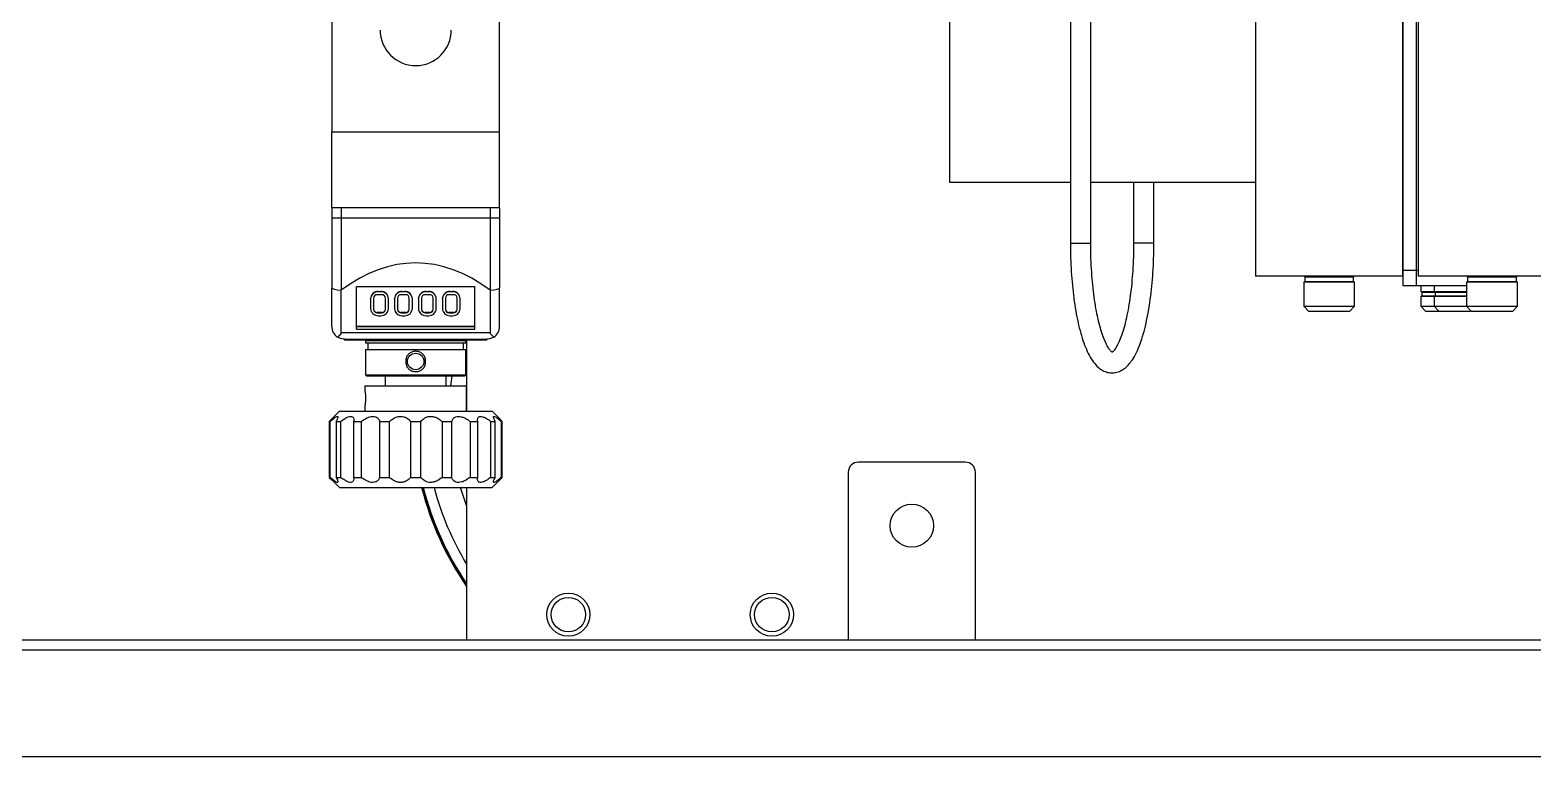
# Model space of a CAD drawing. Header units: millimetres. Extents: x 10 to 584, y 10 to 410.
# Drawn here: x 171.12 to 190.81, y 62.53 to 72.06 of the extents above; entities that cross this region are included whole.
import ezdxf

# ---------------------------------------------------------------- set-up
doc = ezdxf.new("R2010")
doc.units = ezdxf.units.MM

msp = doc.modelspace()

# ---------------------------------------------------------------- linework, layer by layer
at = {"color": 7, "linetype": 'Continuous', "lineweight": 25}
for p, q in [((187.16936, 79.69687), (187.16936, 68.83021)), ((189.1027, 68.83021), (189.1027, 79.69687)), ((189.30252, 79.69687), (189.30252, 68.83021)), ((175.06849, 78.72665), (175.06849, 70.72665)), ((177.26849, 70.72665), (177.26849, 78.72665)), ((183.16182, 77.13687), (183.16182, 70.06354)), ((184.74534, 77.13687), (184.74534, 69.26354)), ((185.00822, 77.13687), (185.00822, 70.06354)), ((189.10315, 77.13687), (189.10315, 68.91021)), ((189.27751, 77.13687), (189.27751, 68.91021)), ((175.06849, 70.72665), (177.26849, 70.72665)), ((175.06849, 69.72665), (175.06849, 70.72665)), ((177.26849, 69.72665), (177.26849, 70.72665)), ((183.16182, 70.06354), (184.75113, 70.06354)), ((185.00822, 70.06354), (187.16936, 70.06354)), ((185.012, 69.26354), (185.012, 70.06354)), ((185.5732, 70.06354), (185.5732, 69.26354)), ((185.83986, 69.26354), (185.83986, 70.06354)), ((177.26849, 69.72665), (175.06849, 69.72665)), ((175.06849, 69.72665), (175.06849, 69.59332)), ((175.19155, 69.72665), (175.19155, 69.59332)), ((177.14544, 69.72665), (177.14544, 69.59332)), ((177.26849, 69.72665), (177.26849, 69.59332)), ((175.06849, 69.59332), (175.06849, 68.67808)), ((175.19155, 69.59332), (175.06849, 69.59332)), ((177.14544, 69.59332), (175.19155, 69.59332)), ((175.19155, 69.59332), (175.19155, 68.64972)), ((177.14544, 69.59332), (177.14544, 68.64972)), ((177.26849, 69.59332), (177.14544, 69.59332)), ((177.26849, 69.59332), (177.26849, 68.67808)), ((189.1027, 68.83021), (187.16936, 68.83021)), ((187.8027, 68.75687), (187.8027, 68.43687)), ((187.8027, 68.75687), (188.46936, 68.75687)), ((187.81602, 68.82287), (187.81602, 68.76421)), ((188.45603, 68.76421), (188.45603, 68.82287)), ((188.46936, 68.43687), (188.46936, 68.75687)), ((189.10315, 68.91021), (189.10315, 68.7102)), ((189.10315, 68.91021), (189.27751, 68.91021)), ((189.27751, 68.91021), (189.27751, 68.7102)), ((189.27751, 68.91021), (189.30252, 68.91021)), ((189.34519, 68.83021), (189.30252, 68.83021)), ((191.23585, 68.83021), (189.34519, 68.83021)), ((189.93585, 68.75687), (189.93585, 68.43687)), ((189.93585, 68.75687), (190.5903, 68.75687)), ((189.94919, 68.82287), (189.94919, 68.76421)), ((190.58918, 68.76421), (190.58918, 68.82287)), ((190.5903, 68.75687), (190.60252, 68.75687)), ((190.60252, 68.43687), (190.60252, 68.75687)), ((175.06849, 68.17332), (175.06849, 68.67808)), ((175.19155, 68.64972), (175.19372, 68.64966)), ((175.19372, 68.09438), (175.19372, 68.64966)), ((175.39516, 68.6987), (176.94183, 68.6987)), ((175.39516, 68.13489), (175.39516, 68.6987)), ((175.57785, 68.53304), (175.57785, 68.53813)), ((175.57785, 68.53304), (175.57785, 68.40774)), ((175.61785, 68.54557), (175.61785, 68.39521)), ((175.72451, 68.58942), (175.66451, 68.58942)), ((175.67784, 68.6321), (175.71118, 68.6321)), ((175.67784, 68.627), (175.67784, 68.6321)), ((175.71118, 68.627), (175.67784, 68.627)), ((175.71118, 68.627), (175.71118, 68.6321)), ((175.77117, 68.39521), (175.77117, 68.54557)), ((175.81118, 68.53304), (175.81118, 68.53813)), ((175.81118, 68.40774), (175.81118, 68.53304)), ((175.89118, 68.53304), (175.89118, 68.53813)), ((175.89118, 68.53304), (175.89118, 68.40774)), ((175.93118, 68.54557), (175.93118, 68.39521)), ((176.03785, 68.58942), (175.97784, 68.58942)), ((175.99118, 68.6321), (176.02451, 68.6321)), ((175.99118, 68.627), (175.99118, 68.6321)), ((176.02451, 68.627), (175.99118, 68.627)), ((176.02451, 68.627), (176.02451, 68.6321)), ((176.08451, 68.39521), (176.08451, 68.54557)), ((176.12451, 68.53304), (176.12451, 68.53813)), ((176.12451, 68.40774), (176.12451, 68.53304)), ((176.20451, 68.53304), (176.20451, 68.53813)), ((176.20451, 68.53304), (176.20451, 68.40774)), ((176.24451, 68.54557), (176.24451, 68.39521)), ((176.35117, 68.58942), (176.29118, 68.58942)), ((176.30451, 68.6321), (176.33785, 68.6321)), ((176.30451, 68.627), (176.30451, 68.6321)), ((176.33785, 68.627), (176.30451, 68.627)), ((176.33785, 68.627), (176.33785, 68.6321)), ((176.39784, 68.39521), (176.39784, 68.54557)), ((176.43785, 68.53304), (176.43785, 68.53813)), ((176.43785, 68.40774), (176.43785, 68.53304)), ((176.51785, 68.53304), (176.51785, 68.53813)), ((176.51785, 68.53304), (176.51785, 68.40774)), ((176.55784, 68.54557), (176.55784, 68.39521)), ((176.66451, 68.58942), (176.60451, 68.58942)), ((176.61785, 68.6321), (176.65118, 68.6321)), ((176.61785, 68.627), (176.61785, 68.6321)), ((176.65118, 68.627), (176.61785, 68.627)), ((176.65118, 68.627), (176.65118, 68.6321)), ((176.71118, 68.39521), (176.71118, 68.54557)), ((176.75118, 68.53304), (176.75118, 68.53813)), ((176.75118, 68.40774), (176.75118, 68.53304)), ((176.94183, 68.13489), (176.94183, 68.6987)), ((177.14326, 68.64966), (177.14544, 68.64972)), ((177.14326, 68.64966), (177.14326, 68.09438)), ((177.26849, 68.17332), (177.26849, 68.67808)), ((189.10315, 68.7102), (189.27751, 68.7102)), ((189.27751, 68.7102), (189.93585, 68.7102)), ((189.33648, 68.7102), (189.33648, 68.63021)), ((189.33648, 68.63021), (189.51084, 68.63021)), ((189.33648, 68.57021), (189.33648, 68.43687)), ((189.33648, 68.57021), (189.51084, 68.57021)), ((189.34982, 68.62421), (189.34982, 68.57621)), ((189.51084, 68.7102), (189.51084, 68.63021)), ((189.51084, 68.63021), (189.93585, 68.63021)), ((189.51084, 68.57021), (189.51084, 68.43687)), ((189.51084, 68.57021), (189.93585, 68.57021)), ((189.52417, 68.62421), (189.52417, 68.57621)), ((175.72451, 68.35646), (175.66451, 68.35646)), ((175.66451, 68.35136), (175.66451, 68.35646)), ((175.66451, 68.35136), (175.72451, 68.35136)), ((175.72451, 68.35136), (175.72451, 68.35646)), ((176.03785, 68.35646), (175.97784, 68.35646)), ((175.97784, 68.35136), (175.97784, 68.35646)), ((175.97784, 68.35136), (176.03785, 68.35136)), ((176.03785, 68.35136), (176.03785, 68.35646)), ((176.35117, 68.35646), (176.29118, 68.35646)), ((176.29118, 68.35136), (176.29118, 68.35646)), ((176.29118, 68.35136), (176.35117, 68.35136)), ((176.35117, 68.35136), (176.35117, 68.35646)), ((176.66451, 68.35646), (176.60451, 68.35646)), ((176.60451, 68.35136), (176.60451, 68.35646)), ((176.60451, 68.35136), (176.66451, 68.35136)), ((176.66451, 68.35136), (176.66451, 68.35646)), ((187.8027, 68.43687), (187.86936, 68.37021)), ((187.8027, 68.43687), (188.10263, 68.43687)), ((188.10931, 68.37021), (187.86936, 68.37021)), ((188.10263, 68.43687), (188.46936, 68.43687)), ((188.40269, 68.37021), (188.10931, 68.37021)), ((188.40269, 68.37021), (188.46936, 68.43687)), ((189.33648, 68.43687), (189.40315, 68.37021)), ((189.33648, 68.43687), (189.51084, 68.43687)), ((189.40382, 68.37021), (189.40315, 68.37021)), ((189.57818, 68.37021), (189.40382, 68.37021)), ((189.51084, 68.43687), (189.57751, 68.37021)), ((189.51084, 68.43687), (189.93585, 68.43687)), ((189.57818, 68.37021), (189.57751, 68.37021)), ((189.9775, 68.37021), (189.57818, 68.37021)), ((189.93585, 68.43687), (190.00252, 68.37021)), ((189.93585, 68.43687), (190.60252, 68.43687)), ((189.9775, 68.37021), (189.99001, 68.38271)), ((190.53585, 68.37021), (190.00252, 68.37021)), ((190.53585, 68.37021), (190.60252, 68.43687)), ((175.39516, 68.17422), (176.94183, 68.17422)), ((175.39516, 68.17345), (176.94183, 68.17345)), ((175.39516, 68.13489), (176.94183, 68.13489)), ((175.67784, 68.31377), (175.71118, 68.31377)), ((175.99118, 68.31377), (176.02451, 68.31377)), ((176.30451, 68.31377), (176.33785, 68.31377)), ((176.61785, 68.31377), (176.65118, 68.31377)), ((175.19372, 68.09438), (177.14326, 68.09438)), ((175.23516, 68.00665), (175.23516, 67.99332)), ((175.23516, 68.00665), (177.10183, 68.00665)), ((177.10183, 67.99332), (175.23516, 67.99332)), ((175.51182, 67.98999), (175.51182, 67.95665)), ((175.51182, 67.98999), (176.82516, 67.98999)), ((175.51182, 67.95665), (176.82516, 67.95665)), ((175.54182, 67.95665), (175.54182, 67.86999)), ((175.56849, 67.99332), (175.56849, 67.98999)), ((176.76849, 67.98999), (176.76849, 67.99332)), ((176.79516, 67.86999), (176.79516, 67.95665)), ((176.82516, 67.95665), (176.82516, 67.98999)), ((176.83516, 67.99332), (176.83516, 67.05998)), ((177.10183, 67.99332), (177.10183, 68.00665)), ((175.51182, 67.86999), (175.51182, 67.53998)), ((175.51182, 67.86999), (176.82516, 67.86999)), ((176.82516, 67.53998), (176.82516, 67.86999)), ((175.51182, 67.53998), (175.52516, 67.52665)), ((175.51182, 67.53998), (176.82516, 67.53998)), ((176.81182, 67.52665), (176.82516, 67.53998)), ((175.50182, 67.39332), (175.50182, 67.33528)), ((175.50182, 67.39332), (176.83516, 67.39332)), ((175.52516, 67.52665), (176.81182, 67.52665)), ((175.7685, 67.52665), (175.7685, 67.39332)), ((176.56849, 67.39332), (176.56849, 67.52665)), ((176.83516, 67.05998), (176.83516, 67.39332)), ((175.16849, 67.05998), (175.06675, 66.95824)), ((175.16849, 67.05998), (177.16849, 67.05998)), ((175.50182, 67.11684), (175.50182, 67.05998)), ((177.26929, 66.9592), (177.16849, 67.05998)), ((177.30124, 66.92665), (177.26921, 66.95912)), ((175.03574, 66.92665), (175.04834, 66.92665)), ((175.03574, 66.92665), (175.03574, 66.19332)), ((175.04834, 66.19332), (175.04834, 66.92665)), ((175.12538, 66.92665), (175.18626, 66.92665)), ((175.12538, 66.92665), (175.12538, 66.19332)), ((175.18626, 66.19332), (175.18626, 66.92665)), ((175.35588, 66.92665), (175.45683, 66.92665)), ((175.35588, 66.92665), (175.35588, 66.19332)), ((175.45683, 66.19332), (175.45683, 66.92665)), ((175.69614, 66.92665), (175.82351, 66.92665)), ((175.69614, 66.92665), (175.69614, 66.19332)), ((175.82351, 66.19332), (175.82351, 66.92665)), ((176.10019, 66.92665), (176.23679, 66.92665)), ((176.10019, 66.92665), (176.10019, 66.19332)), ((176.23679, 66.19332), (176.23679, 66.92665)), ((176.51347, 66.92665), (176.64085, 66.92665)), ((176.51347, 66.92665), (176.51347, 66.19332)), ((176.64085, 66.19332), (176.64085, 66.92665)), ((176.88015, 66.92665), (176.9811, 66.92665)), ((176.88015, 66.92665), (176.88015, 66.19332)), ((176.9811, 66.19332), (176.9811, 66.92665)), ((177.15072, 66.92665), (177.21161, 66.92665)), ((177.15072, 66.92665), (177.15072, 66.19332)), ((177.21161, 66.19332), (177.21161, 66.92665)), ((177.28864, 66.92665), (177.30124, 66.92665)), ((177.28864, 66.92665), (177.28864, 66.19332)), ((177.30124, 66.19332), (177.30124, 66.92665)), ((183.36849, 66.39332), (181.96849, 66.39332)), ((175.03574, 66.19332), (175.06778, 66.16085)), ((175.03574, 66.19332), (175.04834, 66.19332)), ((175.0677, 66.16078), (175.16849, 66.05998)), ((175.12538, 66.19332), (175.18626, 66.19332)), ((175.35588, 66.19332), (175.45683, 66.19332)), ((175.69614, 66.19332), (175.82351, 66.19332)), ((176.10019, 66.19332), (176.23679, 66.19332)), ((176.51347, 66.19332), (176.64085, 66.19332)), ((176.88015, 66.19332), (176.9811, 66.19332)), ((177.15072, 66.19332), (177.21161, 66.19332)), ((177.16849, 66.05998), (177.27023, 66.16172)), ((177.28864, 66.19332), (177.30124, 66.19332)), ((181.83516, 66.25999), (181.83516, 64.05999)), ((183.50182, 64.05999), (183.50182, 66.25999)), ((175.16849, 66.05998), (177.16849, 66.05998)), ((176.83516, 66.05998), (176.83516, 64.05999)), ((228.50183, 64.05999), (168.50182, 64.05999)), ((228.50183, 63.92665), (168.50182, 63.92665)), ((228.50183, 62.52665), (168.50182, 62.52665))]:
    msp.add_line(p, q, dxfattribs=at)
at = {"color": 59, "linetype": 'Continuous', "lineweight": 25}
for p, q in [((184.74534, 69.26354), (185.012, 69.26354)), ((185.83986, 69.26354), (185.5732, 69.26354)), ((187.81602, 68.82287), (188.45603, 68.82287)), ((187.81602, 68.76421), (188.45603, 68.76421)), ((189.94919, 68.82287), (190.57746, 68.82287)), ((189.94919, 68.76421), (190.57746, 68.76421)), ((190.57746, 68.82287), (190.58918, 68.82287)), ((190.57746, 68.76421), (190.58918, 68.76421)), ((189.34982, 68.62421), (189.52417, 68.62421)), ((189.34982, 68.57621), (189.52417, 68.57621)), ((189.52417, 68.62421), (189.93585, 68.62421)), ((189.52417, 68.57621), (189.93585, 68.57621)), ((176.62911, 67.39332), (176.64421, 67.52665)), ((176.83516, 65.82416), (176.75699, 66.05998))]:
    msp.add_line(p, q, dxfattribs=at)
at = {"color": 7, "linetype": 'Continuous', "lineweight": 25}
for centre, radius in [((176.16849, 67.71332), 0.10807), ((182.66849, 65.55998), 0.28333), ((178.16849, 64.39332), 0.28333), ((178.16849, 64.39332), 0.22667), ((180.83516, 64.39332), 0.28333), ((180.83516, 64.39332), 0.22667)]:
    msp.add_circle(centre, radius, dxfattribs=at)
for centre, radius, start, end in [((176.16849, 72.05998), 0.46667, 180, 0), ((187.8087, 68.82287), 0.00733, 0, 90), ((187.8087, 68.76421), 0.00733, 270, 0), ((188.46336, 68.82287), 0.00733, 90, 180), ((188.46336, 68.76421), 0.00733, 180, 270), ((189.94185, 68.82287), 0.00733, 0, 90), ((189.94185, 68.76421), 0.00733, 270, 0), ((190.59652, 68.82287), 0.00733, 90, 180), ((190.59652, 68.76421), 0.00733, 180, 270), ((175.67492, 68.53503), 0.09712, 88.273611, 178.168555), ((175.67491, 68.52994), 0.09711, 88.271275, 178.170891), ((175.66315, 68.54411), 0.04533, 88.275814, 178.163838), ((175.7141, 68.53501), 0.09713, 1.840737, 91.721641), ((175.7141, 68.52992), 0.09713, 1.838401, 91.723978), ((175.72589, 68.54413), 0.04531, 1.816444, 91.743903), ((175.98826, 68.53502), 0.09713, 88.275721, 178.161901), ((175.98825, 68.52992), 0.09712, 88.273384, 178.164237), ((175.97648, 68.54411), 0.04533, 88.275814, 178.163838), ((176.02743, 68.53502), 0.09713, 1.838099, 91.724279), ((176.02744, 68.52992), 0.09712, 1.835763, 91.726616), ((176.03921, 68.54411), 0.04533, 1.836162, 91.724186), ((176.30159, 68.53501), 0.09713, 88.278359, 178.159263), ((176.30159, 68.52992), 0.09713, 88.276022, 178.161599), ((176.28981, 68.54412), 0.04532, 88.270162, 178.16949), ((176.34077, 68.53501), 0.09713, 1.840737, 91.721641), ((176.34077, 68.52992), 0.09713, 1.838401, 91.723978), ((176.35255, 68.54412), 0.04532, 1.826349, 91.733998), ((176.61492, 68.53502), 0.09713, 88.275721, 178.161901), ((176.61492, 68.52992), 0.09712, 88.273384, 178.164237), ((176.60315, 68.54411), 0.04533, 88.275814, 178.163838), ((176.6541, 68.53502), 0.09713, 1.838099, 91.724279), ((176.6541, 68.52992), 0.09712, 1.835763, 91.726616), ((176.66588, 68.54411), 0.04533, 1.836162, 91.724186), ((189.34382, 68.62421), 0.006, 0, 90), ((189.34382, 68.57621), 0.006, 270, 0), ((189.51817, 68.62421), 0.006, 0, 90), ((189.51817, 68.57621), 0.006, 270, 0), ((175.67492, 68.41085), 0.09712, 181.831445, 271.726389), ((175.66315, 68.40176), 0.04532, 181.834055, 271.726292), ((175.66315, 68.39667), 0.04533, 181.839062, 271.721285), ((175.7141, 68.41086), 0.09713, 268.278359, 358.159263), ((175.72589, 68.40175), 0.04531, 268.253993, 358.185659), ((175.72588, 68.39665), 0.04531, 268.258997, 358.180655), ((175.98826, 68.41086), 0.09713, 181.838099, 271.724279), ((175.97648, 68.40176), 0.04532, 181.834055, 271.726292), ((175.97648, 68.39667), 0.04533, 181.839062, 271.721285), ((176.02743, 68.41086), 0.09713, 268.275721, 358.161901), ((176.03921, 68.40176), 0.04532, 268.273708, 358.165945), ((176.03921, 68.39667), 0.04533, 268.278715, 358.160938), ((176.30159, 68.41086), 0.09713, 181.840737, 271.721641), ((176.28981, 68.40176), 0.04532, 181.828403, 271.731945), ((176.28981, 68.39666), 0.04532, 181.833409, 271.726939), ((176.34077, 68.41086), 0.09713, 268.278359, 358.159263), ((176.35255, 68.40176), 0.04532, 268.263894, 358.175758), ((176.35254, 68.39666), 0.04532, 268.268901, 358.170752), ((176.61492, 68.41086), 0.09713, 181.838099, 271.724279), ((176.60315, 68.40176), 0.04532, 181.834055, 271.726292), ((176.60315, 68.39667), 0.04533, 181.839062, 271.721285), ((176.6541, 68.41086), 0.09713, 268.275721, 358.161901), ((176.66588, 68.40176), 0.04532, 268.273708, 358.165945), ((176.66587, 68.39667), 0.04533, 268.278715, 358.160938), ((175.23516, 68.17332), 0.16667, 180, 237.059836), ((177.10183, 68.17332), 0.16667, 302.940164, 0), ((181.96849, 66.25998), 0.13333, 90, 180), ((183.36849, 66.25998), 0.13333, 0, 90), ((180.16849, 67.05998), 4.04767, 194.303346, 214.561409)]:
    msp.add_arc(centre, radius, start, end, dxfattribs=at)
at = {"color": 59, "linetype": 'Continuous', "lineweight": 25}
for radius, start, end in [(4.03191, 194.360475, 214.234816), (4.02744, 194.376727, 214.141422), (3.89003, 194.896117, 211.030725)]:
    msp.add_arc((180.16849, 67.05998), radius, start, end, dxfattribs=at)
at = {"color": 7, "linetype": 'Continuous', "lineweight": 25}
for centre, major_axis, ratio, start_param, end_param in [((176.16849, 58.74821), (0, 10.25725), 0.36397023, 6.01902481, 6.54734581), ((175.23516, 68.67808), (0.16667, 0), 0.17632698, 3.14159265, 4.44762421), ((177.10183, 68.67808), (0.16667, 0), 0.17632698, 4.97715375, 6.28318531)]:
    msp.add_ellipse(centre, major_axis=major_axis, ratio=ratio, start_param=start_param, end_param=end_param, dxfattribs=at)
for points, knots in [([(184.74534, 69.26354), (184.7455, 69.23102), (184.74596, 69.13665), (184.75104, 68.98108), (184.76244, 68.79985), (184.77942, 68.62428), (184.80176, 68.45647), (184.82931, 68.29832), (184.86193, 68.15152), (184.89962, 68.01745), (184.94258, 67.89713), (184.99164, 67.79118), (185.0457, 67.70488), (185.10411, 67.63965), (185.1657, 67.59468), (185.23168, 67.56797), (185.30233, 67.56028), (185.37208, 67.57337), (185.4359, 67.60487), (185.49333, 67.65182), (185.54752, 67.71653), (185.59945, 67.80252), (185.64791, 67.9101), (185.69125, 68.03546), (185.72891, 68.17436), (185.76109, 68.32517), (185.78793, 68.48653), (185.8094, 68.65681), (185.82538, 68.83419), (185.83573, 69.0166), (185.83954, 69.16068), (185.8398, 69.24306), (185.83986, 69.26354)], [0, 0, 0, 0, 0.01897285, 0.05505601, 0.09117475, 0.1273427, 0.16359658, 0.19998267, 0.2365671, 0.27345079, 0.31079171, 0.34883828, 0.38793317, 0.42194758, 0.45115808, 0.47762922, 0.50312477, 0.52997299, 0.55664566, 0.58514883, 0.61753507, 0.65447497, 0.69356484, 0.73191739, 0.76946065, 0.80645227, 0.84309011, 0.87950086, 0.91576382, 0.95193354, 0.98805076, 1, 1, 1, 1]), ([(185.29665, 67.83013), (185.29702, 67.82997), (185.29808, 67.82952), (185.2834, 67.83923), (185.25888, 67.86777), (185.22821, 67.91663), (185.19554, 67.98497), (185.16237, 68.07306), (185.13028, 68.17998), (185.10051, 68.30409), (185.07405, 68.44329), (185.05163, 68.59527), (185.03377, 68.75755), (185.021, 68.9276), (185.01334, 69.09724), (185.01243, 69.20995), (185.012, 69.26354)], [0, 0, 0, 0, 0.03522206, 0.09945244, 0.16719388, 0.23555154, 0.30644619, 0.37993403, 0.45547269, 0.53249207, 0.6105368, 0.68927831, 0.76849163, 0.84801841, 0.92774621, 1, 1, 1, 1]), ([(185.5732, 69.26354), (185.57304, 69.23245), (185.5726, 69.14217), (185.56773, 68.99344), (185.55686, 68.82071), (185.54076, 68.65447), (185.51983, 68.4973), (185.49449, 68.35164), (185.46528, 68.21985), (185.43302, 68.10421), (185.39875, 68.00683), (185.36408, 67.92966), (185.33102, 67.87411), (185.30398, 67.84112), (185.28752, 67.82964), (185.28817, 67.83001), (185.28841, 67.83014)], [0, 0, 0, 0, 0.04193497, 0.12178934, 0.20161198, 0.28129683, 0.3607635, 0.43989851, 0.51855058, 0.59649647, 0.67341573, 0.74885341, 0.82221851, 0.89296221, 0.96128184, 1, 1, 1, 1]), ([(175.14453, 68.03345), (175.14853, 68.0364), (175.15933, 68.04436), (175.17646, 68.05999), (175.19178, 68.07775), (175.19333, 68.091), (175.19372, 68.09438)], [0, 0, 0, 0, 0.19982293, 0.53947869, 0.88230895, 1, 1, 1, 1]), ([(175.23516, 68.00665), (175.23499, 68.00665), (175.21191, 68.00664), (175.18048, 68.01254), (175.15189, 68.02916), (175.14453, 68.03345)], [0, 0, 0, 0, 0.005377472, 0.743807897, 1, 1, 1, 1]), ([(177.19245, 68.03345), (177.18509, 68.02916), (177.15652, 68.01254), (177.12491, 68.00664), (177.10199, 68.00665), (177.10183, 68.00665)], [0, 0, 0, 0, 0.25620428, 0.99466979, 1, 1, 1, 1]), ([(177.14326, 68.09438), (177.14383, 68.09025), (177.14529, 68.07954), (177.1625, 68.05649), (177.17979, 68.04319), (177.19245, 68.03345)], [0, 0, 0, 0, 0.14416738, 0.37364399, 1, 1, 1, 1]), ([(176.05433, 67.7822), (176.05155, 67.77601), (176.04202, 67.75481), (176.03568, 67.71413), (176.04157, 67.67297), (176.05144, 67.65091), (176.05433, 67.64444)], [0, 0, 0, 0, 0.14297225, 0.49030623, 0.8505047, 1, 1, 1, 1]), ([(176.28265, 67.7822), (176.27361, 67.79431), (176.25553, 67.81854), (176.2151, 67.84083), (176.17048, 67.84919), (176.12579, 67.84223), (176.08613, 67.82127), (176.06416, 67.798), (176.05532, 67.78379), (176.05433, 67.7822)], [0, 0, 0, 0, 0.16496453, 0.32992846, 0.49393144, 0.65499413, 0.81581103, 0.97932881, 1, 1, 1, 1]), ([(176.28265, 67.64444), (176.28543, 67.65062), (176.29496, 67.67183), (176.3013, 67.71251), (176.29542, 67.75367), (176.28555, 67.77573), (176.28265, 67.7822)], [0, 0, 0, 0, 0.14297019, 0.49032665, 0.85051125, 1, 1, 1, 1]), ([(176.05433, 67.64444), (176.06337, 67.63232), (176.08146, 67.6081), (176.12189, 67.58581), (176.1665, 67.57745), (176.2112, 67.58441), (176.25085, 67.60537), (176.27284, 67.62863), (176.28166, 67.64285), (176.28265, 67.64444)], [0, 0, 0, 0, 0.16496466, 0.32995384, 0.4939284, 0.65499123, 0.81580826, 0.97935646, 1, 1, 1, 1]), ([(175.50205, 67.33528), (175.50199, 67.33567), (175.50174, 67.33721), (175.50336, 67.32735), (175.50627, 67.30669), (175.5094, 67.2761), (175.51119, 67.24007), (175.51085, 67.20261), (175.50862, 67.16814), (175.50537, 67.13967), (175.50276, 67.12219), (175.50149, 67.11475), (175.50185, 67.11678), (175.50186, 67.11684)], [0, 0, 0, 0, 0.0349433, 0.14078858, 0.2471203, 0.35471913, 0.46241917, 0.56885564, 0.67464731, 0.78139827, 0.88922761, 0.99657877, 1, 1, 1, 1]), ([(175.06687, 66.95812), (175.05977, 66.95104), (175.05022, 66.94152), (175.03869, 66.92968), (175.03574, 66.92665)], [0, 0, 0, 0, 0.74430162, 1, 1, 1, 1]), ([(175.04834, 66.92665), (175.06467, 66.94103), (175.09293, 66.96593), (175.12477, 66.98815), (175.14362, 66.99539), (175.15139, 66.98974), (175.14893, 66.97072), (175.13765, 66.94701), (175.12718, 66.92965), (175.12538, 66.92665)], [0, 0, 0, 0, 0.21009534, 0.36369165, 0.49369208, 0.62386463, 0.75291102, 0.95737088, 1, 1, 1, 1]), ([(175.18626, 66.92665), (175.20543, 66.94103), (175.23861, 66.96593), (175.28388, 66.98815), (175.31733, 66.99539), (175.34071, 66.98974), (175.35661, 66.97072), (175.35893, 66.94701), (175.35633, 66.92965), (175.35588, 66.92665)], [0, 0, 0, 0, 0.21009105, 0.36368568, 0.49368575, 0.62385814, 0.75290672, 0.95736629, 1, 1, 1, 1]), ([(175.45683, 66.92665), (175.47626, 66.94103), (175.50989, 66.96593), (175.56246, 66.98815), (175.606, 66.99539), (175.64184, 66.98974), (175.67395, 66.97072), (175.68952, 66.94701), (175.69517, 66.92965), (175.69614, 66.92665)], [0, 0, 0, 0, 0.21008738, 0.3636834, 0.49368529, 0.62385741, 0.75290488, 0.95736534, 1, 1, 1, 1]), ([(175.82351, 66.92665), (175.84058, 66.94103), (175.87011, 66.96593), (175.92289, 66.98815), (175.97064, 66.99539), (176.01409, 66.98974), (176.05807, 66.97072), (176.08483, 66.94701), (176.09793, 66.92965), (176.10019, 66.92665)], [0, 0, 0, 0, 0.21010513, 0.36369315, 0.49367445, 0.62386978, 0.75290791, 0.95736995, 1, 1, 1, 1]), ([(176.23679, 66.92665), (176.24918, 66.94103), (176.27062, 66.96593), (176.31649, 66.98815), (176.362, 66.99539), (176.40719, 66.98974), (176.45711, 66.97072), (176.49143, 66.94701), (176.51022, 66.92965), (176.51347, 66.92665)], [0, 0, 0, 0, 0.2101007, 0.3636803, 0.49368856, 0.62385286, 0.75291029, 0.95737273, 1, 1, 1, 1]), ([(176.64085, 66.92665), (176.64689, 66.94103), (176.65735, 66.96593), (176.69011, 66.98815), (176.72723, 66.99539), (176.76805, 66.98974), (176.81717, 66.97072), (176.8544, 66.947), (176.87636, 66.92965), (176.88015, 66.92665)], [0, 0, 0, 0, 0.21009031, 0.3636865, 0.4936706, 0.6238561, 0.75290183, 0.9573568, 1, 1, 1, 1]), ([(176.9811, 66.92665), (176.97998, 66.94103), (176.97805, 66.96593), (176.99327, 66.98815), (177.01699, 66.99539), (177.04794, 66.98974), (177.08962, 66.97072), (177.12475, 66.94701), (177.1469, 66.92965), (177.15072, 66.92665)], [0, 0, 0, 0, 0.21009132, 0.36369045, 0.49368063, 0.62385548, 0.75291071, 0.95736632, 1, 1, 1, 1]), ([(177.21161, 66.92665), (177.20348, 66.94103), (177.18941, 66.96593), (177.18504, 66.98815), (177.19217, 66.99539), (177.20906, 66.98974), (177.23767, 66.97072), (177.26595, 66.94701), (177.2853, 66.92965), (177.28864, 66.92665)], [0, 0, 0, 0, 0.210099639, 0.363690123, 0.493689185, 0.623867261, 0.752909827, 0.957373126, 1, 1, 1, 1]), ([(175.12538, 66.19332), (175.1335, 66.17894), (175.14757, 66.15404), (175.15194, 66.13182), (175.14482, 66.12458), (175.12793, 66.13023), (175.09931, 66.14925), (175.07103, 66.17295), (175.05168, 66.19032), (175.04834, 66.19332)], [0, 0, 0, 0, 0.21009795, 0.363683, 0.4936776, 0.62385475, 0.75290457, 0.95736642, 1, 1, 1, 1]), ([(175.35588, 66.19332), (175.357, 66.17894), (175.35893, 66.15403), (175.34371, 66.13182), (175.31999, 66.12458), (175.28904, 66.13023), (175.24736, 66.14925), (175.21223, 66.17296), (175.19008, 66.19032), (175.18626, 66.19332)], [0, 0, 0, 0, 0.21009667, 0.36369066, 0.49368017, 0.62385435, 0.75290497, 0.95735953, 1, 1, 1, 1]), ([(175.69614, 66.19332), (175.6901, 66.17894), (175.67964, 66.15404), (175.64688, 66.13182), (175.60976, 66.12458), (175.56893, 66.13023), (175.51981, 66.14925), (175.48257, 66.17295), (175.46062, 66.19032), (175.45683, 66.19332)], [0, 0, 0, 0, 0.21009569, 0.36368676, 0.49368802, 0.62387287, 0.752914, 0.95736796, 1, 1, 1, 1]), ([(176.10019, 66.19332), (176.08781, 66.17894), (176.06637, 66.15403), (176.02049, 66.13182), (175.97498, 66.12458), (175.92979, 66.13023), (175.87987, 66.14924), (175.84556, 66.17296), (175.82676, 66.19032), (175.82351, 66.19332)], [0, 0, 0, 0, 0.21009237, 0.36368478, 0.49369205, 0.62385536, 0.75290785, 0.9573506, 1, 1, 1, 1]), ([(176.51347, 66.19332), (176.49641, 66.17894), (176.46688, 66.15404), (176.41409, 66.13182), (176.36634, 66.12458), (176.3229, 66.13023), (176.27891, 66.14925), (176.25215, 66.17296), (176.23905, 66.19032), (176.23679, 66.19332)], [0, 0, 0, 0, 0.21009265, 0.36367515, 0.49367824, 0.62385061, 0.75290278, 0.95736326, 1, 1, 1, 1]), ([(176.88015, 66.19332), (176.86073, 66.17894), (176.8271, 66.15404), (176.77452, 66.13182), (176.73098, 66.12458), (176.69515, 66.13023), (176.66304, 66.14925), (176.64745, 66.17296), (176.64182, 66.19032), (176.64085, 66.19332)], [0, 0, 0, 0, 0.21010936, 0.36369844, 0.49367741, 0.6238655, 0.75290683, 0.95736384, 1, 1, 1, 1]), ([(177.15072, 66.19332), (177.13155, 66.17894), (177.09837, 66.15404), (177.0531, 66.13182), (177.01965, 66.12458), (176.99627, 66.13023), (176.98036, 66.14925), (176.97807, 66.17296), (176.98065, 66.19032), (176.9811, 66.19332)], [0, 0, 0, 0, 0.2100971, 0.36368712, 0.49368696, 0.62385912, 0.75290352, 0.95736126, 1, 1, 1, 1]), ([(177.28864, 66.19332), (177.27231, 66.17894), (177.24405, 66.15404), (177.21222, 66.13182), (177.19338, 66.12458), (177.18559, 66.13023), (177.18806, 66.14925), (177.19934, 66.17296), (177.20981, 66.19032), (177.21161, 66.19332)], [0, 0, 0, 0, 0.21010231, 0.36368204, 0.49368282, 0.62385973, 0.75290335, 0.95736375, 1, 1, 1, 1]), ([(177.27011, 66.16184), (177.27721, 66.16893), (177.28676, 66.17844), (177.29829, 66.19029), (177.30124, 66.19332)], [0, 0, 0, 0, 0.74427033, 1, 1, 1, 1])]:
    msp.add_open_spline(points, degree=3, knots=knots, dxfattribs=at)

doc.saveas('drawing.dxf')
